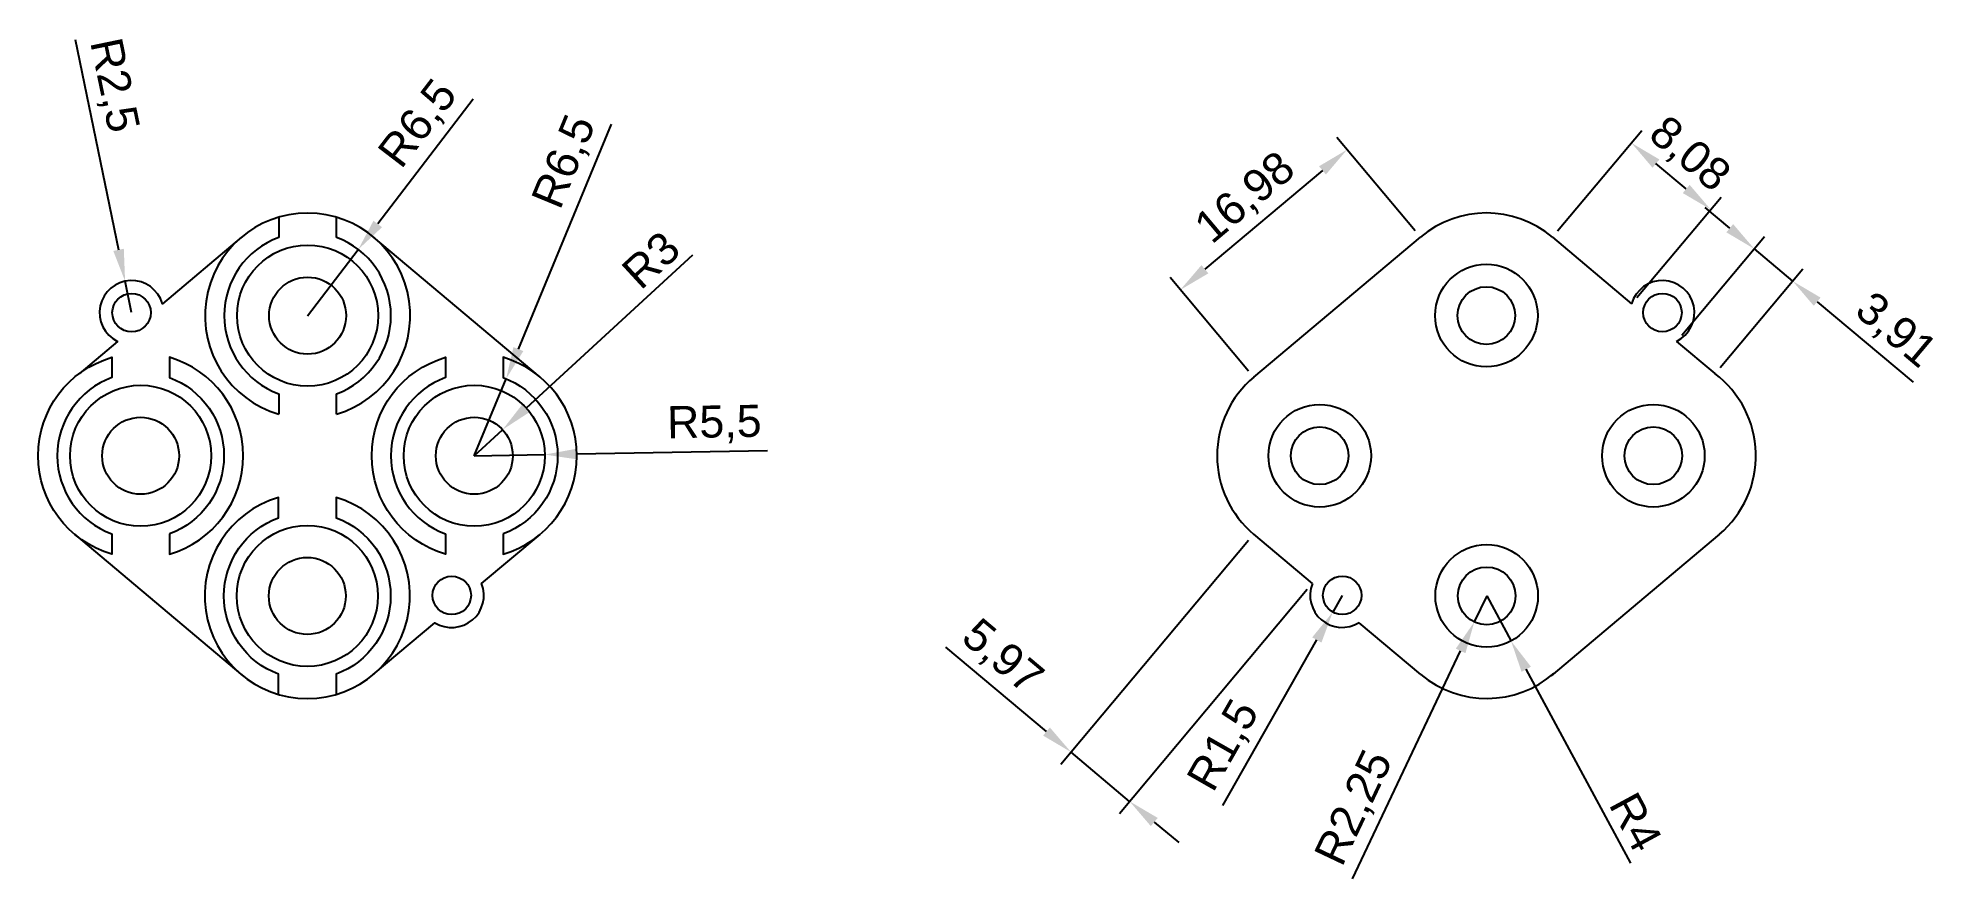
# Model space of a CAD drawing. Header units: millimetres. Extents: x 30 to 179, y 29 to 94.
import ezdxf

# ---------------------------------------------------------------- set-up
doc = ezdxf.new("R2010")
doc.units = ezdxf.units.MM
doc.layers.add('cotari', color=4, linetype='Continuous')
doc.layers.add('membrana_butoane', color=111, linetype='Continuous')
doc.styles.get("Standard").update_dxf_attribs({"font": 'arial.ttf'})
doc.dimstyles.new('ISO-25', dxfattribs={"dimtxt": 2.5, "dimasz": 2.5, "dimexe": 1.25, "dimexo": 0.625, "dimtad": 1, "dimtxsty": 'Standard', "dimcen": 2.5, "dimadec": 0, "dimazin": 0, "dimtfac": 1, "dimtmove": 0, "dimatfit": 3, "dimfxl": 1, "dimarcsym": 0})

# ---------------------------------------------------------------- blocks, each defined once
blk = doc.blocks.new('*D4')
at = {"layer": 'cotari', "color": 0, "lineweight": -2, "transparency": 16777216}
for p, q in [((132, 50.68), (131.26, 49.38)), ((122.68, 34.31), (130.02, 47.21))]:
    blk.add_line(p, q, dxfattribs=at)
at = {"layer": 'cotari', "color": 0, "transparency": 16777216}
blk.add_solid([(129.66, 47.41), (130.38, 47), (131.26, 49.38)], dxfattribs=at)
at = {"layer": 'Defpoints', "color": 0, "transparency": 16777216}
for p in [(132, 50.68), (131.26, 49.38)]:
    blk.add_point(p, dxfattribs=at)
at = {"layer": 'cotari', "color": 0, "transparency": 16777216, "insert": (122.86, 38.93), "char_height": 2.5, "attachment_point": 5, "rotation": 60.3415}
blk.add_mtext('R1,5', dxfattribs=at)
blk = doc.blocks.new('*D5')
at = {"layer": 'cotari', "color": 0, "lineweight": -2, "transparency": 16777216}
for p, q in [((143.27, 50.64), (142.3, 48.61)), ((132.8, 28.57), (141.23, 46.35))]:
    blk.add_line(p, q, dxfattribs=at)
at = {"layer": 'cotari', "color": 0, "transparency": 16777216}
blk.add_solid([(140.86, 46.53), (141.61, 46.17), (142.3, 48.61)], dxfattribs=at)
at = {"layer": 'Defpoints', "color": 0, "transparency": 16777216}
for p in [(143.27, 50.64), (142.3, 48.61)]:
    blk.add_point(p, dxfattribs=at)
at = {"layer": 'cotari', "color": 0, "transparency": 16777216, "insert": (133.05, 34.07), "char_height": 2.5, "attachment_point": 5, "rotation": 64.6226}
blk.add_mtext('R2,25', dxfattribs=at)
blk = doc.blocks.new('*D6')
at = {"layer": 'cotari', "color": 0, "lineweight": -2, "transparency": 16777216}
for p, q in [((143.27, 50.64), (145.17, 47.12)), ((154.5, 29.81), (146.35, 44.92))]:
    blk.add_line(p, q, dxfattribs=at)
at = {"layer": 'cotari', "color": 0, "transparency": 16777216}
blk.add_solid([(146.72, 45.12), (145.99, 44.72), (145.17, 47.12)], dxfattribs=at)
at = {"layer": 'Defpoints', "color": 0, "transparency": 16777216}
for p in [(143.27, 50.64), (145.17, 47.12)]:
    blk.add_point(p, dxfattribs=at)
at = {"layer": 'cotari', "color": 0, "transparency": 16777216, "insert": (154.9, 33.02), "char_height": 2.5, "attachment_point": 5, "rotation": 298.3367}
blk.add_mtext('R4', dxfattribs=at)
blk = doc.blocks.new('*D7')
at = {"layer": 'cotari', "color": 0, "lineweight": -2, "transparency": 16777216}
for p, q in [((81.32, 77.21), (68.35, 65.29)), ((64.3, 61.57), (66.51, 63.6))]:
    blk.add_line(p, q, dxfattribs=at)
at = {"layer": 'cotari', "color": 0, "transparency": 16777216}
blk.add_solid([(68.07, 65.6), (68.63, 64.98), (66.51, 63.6)], dxfattribs=at)
at = {"layer": 'Defpoints', "color": 0, "transparency": 16777216}
for p in [(66.51, 63.6), (64.3, 61.57)]:
    blk.add_point(p, dxfattribs=at)
at = {"layer": 'cotari', "color": 0, "transparency": 16777216, "insert": (78.09, 76.83), "char_height": 2.5, "attachment_point": 5, "rotation": 42.6051}
blk.add_mtext('R3', dxfattribs=at)
blk = doc.blocks.new('*D8')
at = {"layer": 'cotari', "color": 0, "lineweight": -2, "transparency": 16777216}
for p, q in [((64.3, 61.57), (69.8, 61.66)), ((87.18, 61.96), (72.3, 61.7))]:
    blk.add_line(p, q, dxfattribs=at)
at = {"layer": 'cotari', "color": 0, "transparency": 16777216}
blk.add_solid([(72.3, 62.12), (72.31, 61.29), (69.8, 61.66)], dxfattribs=at)
at = {"layer": 'Defpoints', "color": 0, "transparency": 16777216}
for p in [(64.3, 61.57), (69.8, 61.66)]:
    blk.add_point(p, dxfattribs=at)
at = {"layer": 'cotari', "color": 0, "transparency": 16777216, "insert": (83.03, 64.01), "char_height": 2.5, "attachment_point": 5, "rotation": 0.9728}
blk.add_mtext('R5,5', dxfattribs=at)
blk = doc.blocks.new('*D9')
at = {"layer": 'cotari', "color": 0, "lineweight": -2, "transparency": 16777216}
for p, q in [((74.99, 87.43), (67.74, 69.88)), ((64.3, 61.57), (66.79, 67.57))]:
    blk.add_line(p, q, dxfattribs=at)
at = {"layer": 'cotari', "color": 0, "transparency": 16777216}
blk.add_solid([(67.36, 70.04), (68.13, 69.73), (66.79, 67.57)], dxfattribs=at)
at = {"layer": 'Defpoints', "color": 0, "transparency": 16777216}
for p in [(66.79, 67.57), (64.3, 61.57)]:
    blk.add_point(p, dxfattribs=at)
at = {"layer": 'cotari', "color": 0, "transparency": 16777216, "insert": (71.45, 84.45), "char_height": 2.5, "attachment_point": 5, "rotation": 67.5547}
blk.add_mtext('R6,5', dxfattribs=at)
blk = doc.blocks.new('*D10')
at = {"layer": 'cotari', "color": 0, "lineweight": -2, "transparency": 16777216}
for p, q in [((64.21, 89.36), (56.77, 79.64)), ((51.3, 72.49), (55.26, 77.66))]:
    blk.add_line(p, q, dxfattribs=at)
at = {"layer": 'cotari', "color": 0, "transparency": 16777216}
blk.add_solid([(56.44, 79.89), (57.11, 79.39), (55.26, 77.66)], dxfattribs=at)
at = {"layer": 'Defpoints', "color": 0, "transparency": 16777216}
for p in [(55.26, 77.66), (51.3, 72.49)]:
    blk.add_point(p, dxfattribs=at)
at = {"layer": 'cotari', "color": 0, "transparency": 16777216, "insert": (60.03, 87.39), "char_height": 2.5, "attachment_point": 5, "rotation": 52.5657}
blk.add_mtext('R6,5', dxfattribs=at)
blk = doc.blocks.new('*D11')
at = {"layer": 'cotari', "color": 0, "lineweight": -2, "transparency": 16777216}
for p, q in [((33.17, 94.02), (36.56, 77.62)), ((37.57, 72.73), (37.07, 75.18))]:
    blk.add_line(p, q, dxfattribs=at)
at = {"layer": 'cotari', "color": 0, "transparency": 16777216}
blk.add_solid([(36.97, 77.71), (36.15, 77.54), (37.07, 75.18)], dxfattribs=at)
at = {"layer": 'Defpoints', "color": 0, "transparency": 16777216}
for p in [(37.07, 75.18), (37.57, 72.73)]:
    blk.add_point(p, dxfattribs=at)
at = {"layer": 'cotari', "color": 0, "transparency": 16777216, "insert": (36.08, 90.43), "char_height": 2.5, "attachment_point": 5, "rotation": 281.6968}
blk.add_mtext('R2,5', dxfattribs=at)
blk = doc.blocks.new('*D12')
at = {"layer": 'cotari', "color": 0, "lineweight": -2, "transparency": 16777216}
for p, q in [((137.69, 79.1), (131.57, 86.39)), ((130.46, 83.82), (121.29, 76.11)), ((124.69, 68.17), (118.57, 75.46))]:
    blk.add_line(p, q, dxfattribs=at)
at = {"layer": 'cotari', "color": 0, "transparency": 16777216}
for points in [[(130.19, 84.14), (130.73, 83.5), (132.37, 85.43)], [(121.02, 76.43), (121.56, 75.79), (119.37, 74.5)]]:
    blk.add_solid(points, dxfattribs=at)
at = {"layer": 'Defpoints', "color": 0, "transparency": 16777216}
for p in [(138.1, 78.62), (119.37, 74.5), (125.1, 67.69)]:
    blk.add_point(p, dxfattribs=at)
at = {"layer": 'cotari', "color": 0, "transparency": 16777216, "insert": (124.51, 81.59), "char_height": 2.5, "attachment_point": 5, "rotation": 40.0493}
blk.add_mtext('16,98', dxfattribs=at)
blk = doc.blocks.new('*D13')
at = {"layer": 'cotari', "color": 0, "lineweight": -2, "transparency": 16777216}
for p, q in [((148.79, 79.1), (155.36, 86.92)), ((158.83, 82.37), (156.47, 84.35)), ((154.98, 73.91), (161.55, 81.72))]:
    blk.add_line(p, q, dxfattribs=at)
at = {"layer": 'cotari', "color": 0, "transparency": 16777216}
for points in [[(156.74, 84.67), (156.2, 84.03), (154.56, 85.96)], [(159.1, 82.69), (158.56, 82.05), (160.74, 80.77)]]:
    blk.add_solid(points, dxfattribs=at)
at = {"layer": 'Defpoints', "color": 0, "transparency": 16777216}
for p in [(154.56, 85.96), (148.39, 78.62), (154.57, 73.43)]:
    blk.add_point(p, dxfattribs=at)
at = {"layer": 'cotari', "color": 0, "transparency": 16777216, "insert": (159.02, 84.99), "char_height": 2.5, "attachment_point": 5, "rotation": 319.9584}
blk.add_mtext('8,08', dxfattribs=at)
blk = doc.blocks.new('*D14')
at = {"layer": 'cotari', "color": 0, "lineweight": -2, "transparency": 16777216}
for p, q in [((162.22, 79.31), (160.31, 80.92)), ((158.48, 70.96), (164.94, 78.66)), ((164.14, 77.7), (167.13, 75.19)), ((161.47, 68.45), (167.93, 76.14)), ((169.04, 73.58), (176.52, 67.3))]:
    blk.add_line(p, q, dxfattribs=at)
at = {"layer": 'cotari', "color": 0, "transparency": 16777216}
for points in [[(162.49, 79.63), (161.96, 78.99), (164.14, 77.7)], [(169.31, 73.9), (168.78, 73.26), (167.13, 75.19)]]:
    blk.add_solid(points, dxfattribs=at)
at = {"layer": 'Defpoints', "color": 0, "transparency": 16777216}
for p in [(167.13, 75.19), (158.07, 70.49), (161.07, 67.97)]:
    blk.add_point(p, dxfattribs=at)
at = {"layer": 'cotari', "color": 0, "transparency": 16777216, "insert": (175.11, 71.26), "char_height": 2.5, "attachment_point": 5, "rotation": 319.9584}
blk.add_mtext('3,91', dxfattribs=at)
blk = doc.blocks.new('*D15')
at = {"layer": 'cotari', "color": 0, "lineweight": -2, "transparency": 16777216}
for p, q in [((124.7, 54.96), (110.05, 37.5)), ((129.27, 51.13), (114.62, 33.66)), ((108.94, 40.06), (101.09, 46.65)), ((115.42, 34.62), (110.85, 38.46)), ((117.34, 33.01), (119.25, 31.41))]:
    blk.add_line(p, q, dxfattribs=at)
at = {"layer": 'cotari', "color": 0, "transparency": 16777216}
for points in [[(109.2, 40.38), (108.67, 39.75), (110.85, 38.46)], [(117.61, 33.33), (117.07, 32.69), (115.42, 34.62)]]:
    blk.add_solid(points, dxfattribs=at)
at = {"layer": 'Defpoints', "color": 0, "transparency": 16777216}
for p in [(125.1, 55.44), (129.68, 51.6), (110.85, 38.46)]:
    blk.add_point(p, dxfattribs=at)
at = {"layer": 'cotari', "color": 0, "transparency": 16777216, "insert": (105.42, 45.79), "char_height": 2.5, "attachment_point": 5, "rotation": 320}
blk.add_mtext('5,97', dxfattribs=at)

msp = doc.modelspace()

# ---------------------------------------------------------------- linework, layer by layer
at = {"layer": 'membrana_butoane'}
for p, q in [((49.054, 80.171), (49.054, 78.592)), ((53.554, 78.592), (53.554, 80.171)), ((69.452, 67.691), (56.452, 78.618)), ((125.097, 67.694), (138.097, 78.622)), ((148.391, 78.622), (154.574, 73.427)), ((158.074, 70.486), (161.066, 67.971)), ((49.054, 66.396), (49.054, 64.817)), ((53.554, 64.817), (53.554, 66.396)), ((33.135, 55.442), (46.257, 44.414)), ((129.675, 51.605), (125.102, 55.442)), ((161.414, 55.446), (148.292, 44.418)), ((138.125, 44.514), (133.31, 48.554))]:
    msp.add_line(p, q, dxfattribs=at)
for points in [[(46.158, 78.619), (39.975, 73.423, 1.5372186), (36.475, 70.482), (33.483, 67.968)], [(49.032, 42.962), (49.032, 44.541, -0.6969321), (49.032, 56.738), (49.032, 58.316, 6.9675895), (53.532, 58.316), (53.532, 56.738, -0.6969321), (53.532, 44.541), (53.532, 42.962)], [(56.424, 44.511), (61.238, 48.551, 0.7217871), (64.874, 51.601), (69.447, 55.438)]]:
    msp.add_lwpolyline(points, format="xyb", dxfattribs=at)
for points in [[(36.032, 55.469), (36.032, 53.89, -0.7489831), (36.032, 69.244), (36.032, 67.665, 0.6969321)], [(40.532, 55.469), (40.532, 53.89, 0.7489831), (40.532, 69.244), (40.532, 67.665, -0.6969321)], [(62.054, 55.469), (62.054, 53.89, -0.7489831), (62.054, 69.244), (62.054, 67.665, 0.6969321)], [(66.554, 55.469), (66.554, 53.89, 0.7489831), (66.554, 69.244), (66.554, 67.665, -0.6969321)]]:
    msp.add_lwpolyline(points, format="xyb", close=True, dxfattribs=at)
for centre, radius in [((51.304, 72.494), 5.5), ((143.245, 72.498), 4), ((37.573, 72.728), 1.5), ((51.304, 72.494), 3), ((143.245, 72.498), 2.25), ((156.976, 72.732), 1.5), ((38.282, 61.567), 5.5), ((64.304, 61.567), 5.5), ((130.245, 61.57), 4), ((156.267, 61.57), 4), ((38.282, 61.567), 3), ((64.304, 61.567), 3), ((130.245, 61.57), 2.25), ((156.267, 61.57), 2.25), ((51.282, 50.639), 5.5), ((51.282, 50.639), 3), ((143.267, 50.643), 4), ((62.55, 50.679), 1.5), ((131.999, 50.683), 1.5), ((143.267, 50.643), 2.25)]:
    msp.add_circle(centre, radius, dxfattribs=at)
for centre, radius, start, end in [((51.304, 72.494), 8, 286.33482, 253.66518), ((143.245, 72.498), 8, 49.95838, 130.04935), ((51.304, 72.494), 6.5, 110.25225, 249.74775), ((51.304, 72.494), 6.5, 290.25225, 69.74775), ((156.976, 72.732), 2.5, 296.04844, 163.86832), ((130.245, 61.57), 8, 130.04935, 230), ((156.267, 61.57), 8, 310.04406, 53.14223), ((131.999, 50.683), 2.5, 158.35747, 301.64253), ((143.267, 50.643), 8, 230, 311.17805)]:
    msp.add_arc(centre, radius, start, end, dxfattribs=at)

# ---------------------------------------------------------------- dimensions: what is measured, and where the dimension line sits
at = {"layer": 'cotari'}
for center, mpoint, picture, middle in [((37.573, 72.728), (37.066, 75.177), '*D11', (33.998, 89.995)), ((51.304, 72.494), (55.255, 77.656), '*D10', (61.717, 86.096)), ((64.304, 61.567), (66.786, 67.574), '*D9', (73.42, 83.634)), ((64.304, 61.567), (66.512, 63.598), '*D7', (79.375, 75.427)), ((64.304, 61.567), (69.803, 61.66), '*D8', (83.07, 61.885)), ((131.999, 50.683), (131.257, 49.379), '*D4', (124.708, 37.88)), ((143.267, 50.643), (142.303, 48.61), '*D5', (134.975, 33.161)), ((143.267, 50.643), (145.166, 47.122), '*D6', (153.248, 32.135))]:
    dim = msp.add_radius_dim(center=center, mpoint=mpoint, dimstyle='ISO-25', dxfattribs=at)
    dim.commit()
    dim.dimension.update_dxf_attribs({"geometry": picture, "text_midpoint": middle, "dimtype": 164})
for p1, p2, distance, picture, middle in [((154.574, 73.427), (148.391, 78.622), -9.586, '*D13', (159.018, 84.992)), ((138.097, 78.622), (125.097, 67.694), -8.894, '*D12', (124.505, 81.595)), ((158.074, 70.486), (161.066, 67.971), 9.425, '*D14', (175.105, 71.264)), ((129.675, 51.605), (125.102, 55.442), 22.171, '*D15', (105.422, 45.79))]:
    dim = msp.add_aligned_dim(p1=p1, p2=p2, distance=distance, dimstyle='ISO-25', dxfattribs=at)
    dim.commit()
    dim.dimension.update_dxf_attribs({"geometry": picture, "text_midpoint": middle})

doc.saveas('drawing.dxf')
